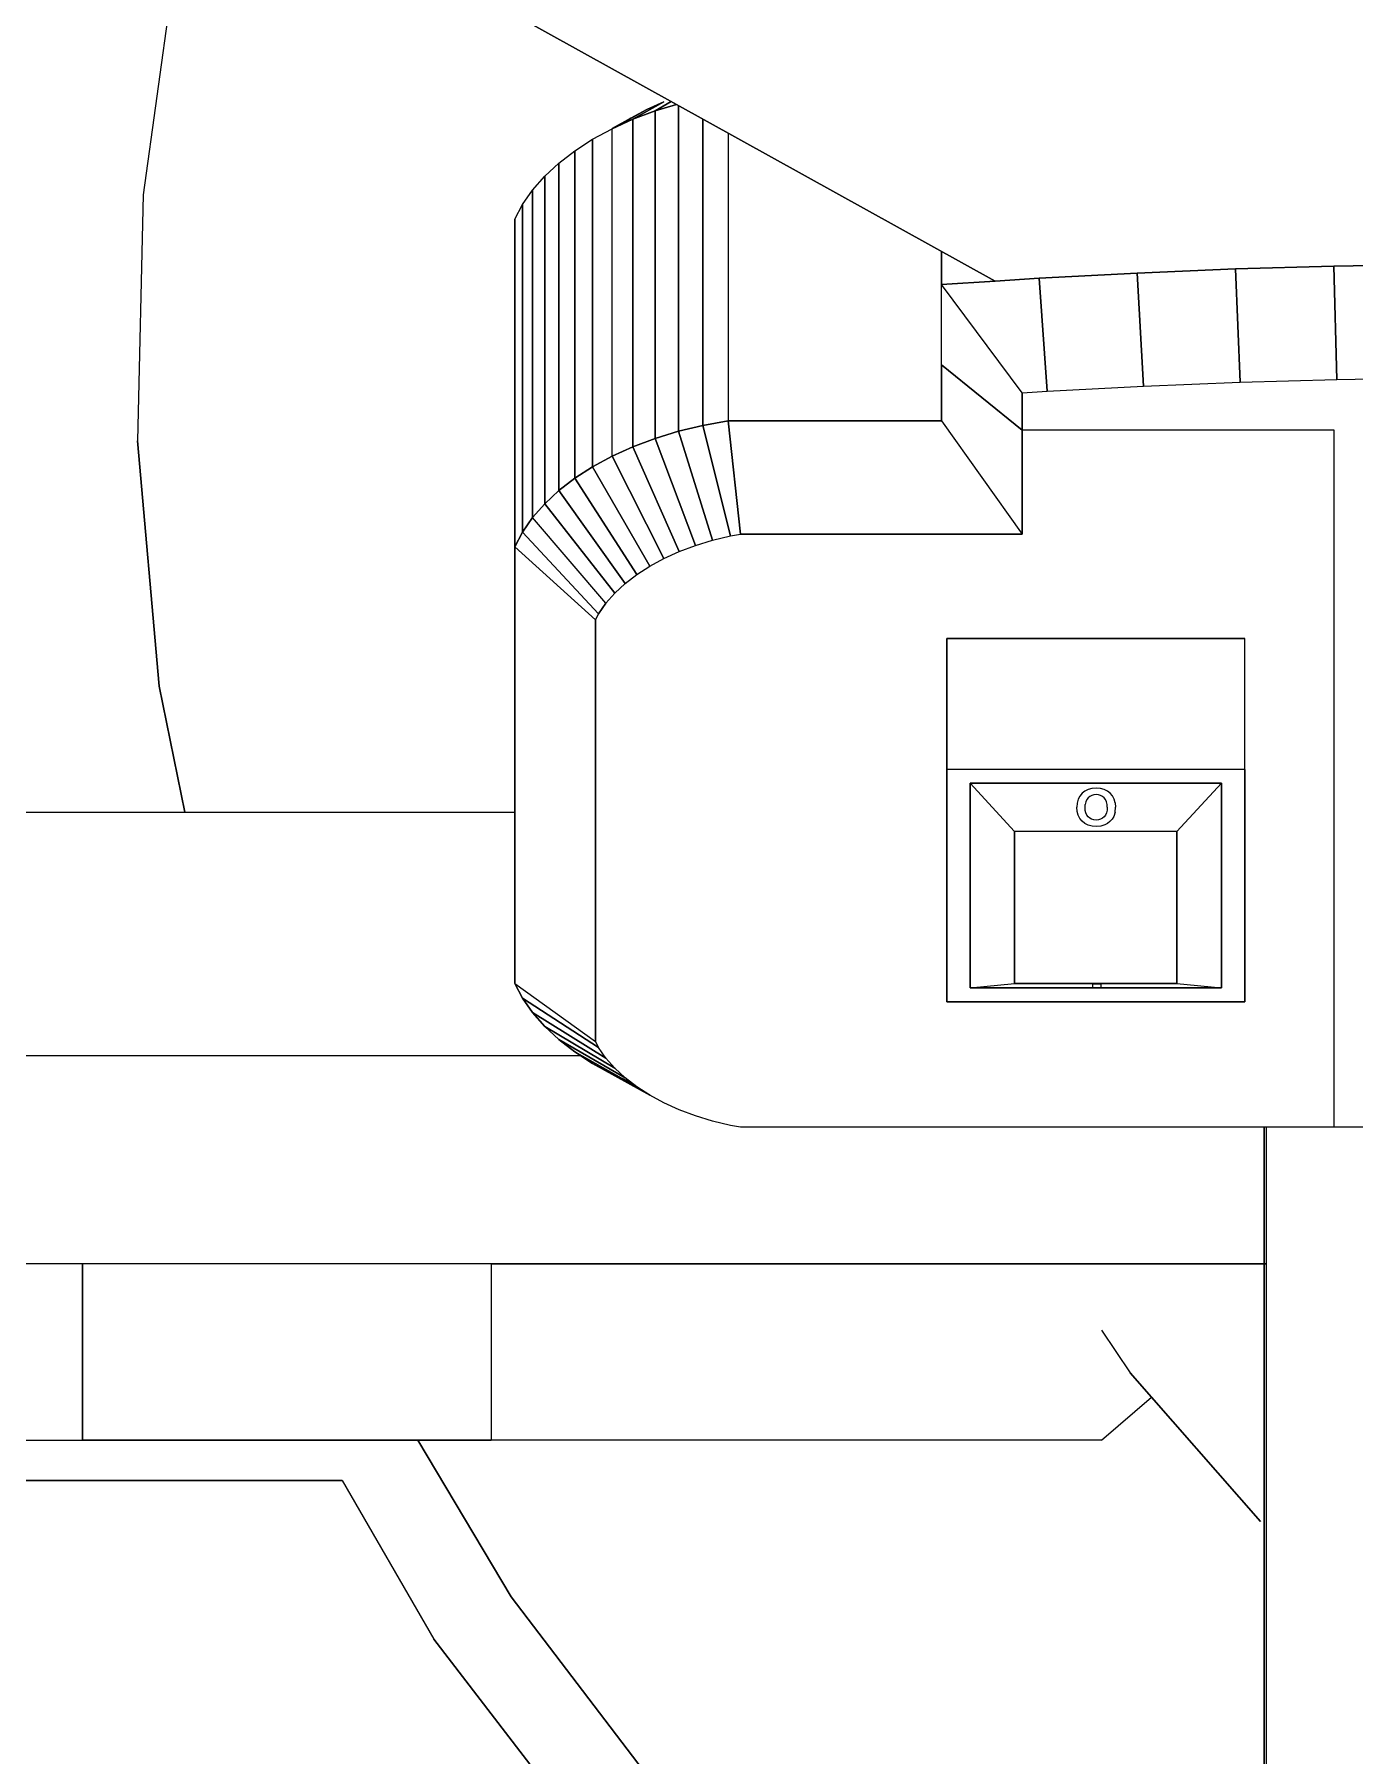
# Model space of a CAD drawing. Header units: inches. Extents: x -827 to 154, y -802 to 207.
# Drawn here: x -513.673 to -510.116, y -212.565 to -207.926 of the extents above; entities that cross this region are included whole.
import ezdxf

# ---------------------------------------------------------------- set-up
doc = ezdxf.new("R2010")
doc.units = ezdxf.units.IN
doc.header["$MEASUREMENT"] = 0
doc.layers.add('Layer0', color=7, linetype='Continuous', lineweight=9)
doc.layers.add('Miter_Saw_Station_skp', color=8, linetype='Continuous', lineweight=9)

# ---------------------------------------------------------------- blocks, each defined once
blk = doc.blocks.new('Miter_Saw_Station_skp_168-402608-Level 1')
at = {"layer": 'Layer0'}
for p, q in [((4.75, 18.2526), (4.75, 10.9889)), ((4.75, 17.3768), (4.75, 10.9889)), ((4.75, 10.9889), (4.75, 17.3096)), ((4.75, 10.9889), (4.75, 17.0421)), ((4.75, 12.5112), (4.75, 12.9699)), ((4.75, 12.5112), (4.75, 12.8261)), ((4.75, 12.6926), (4.75, 12.5523)), ((4.75, 11.9403), (4.75, 12.6926)), ((4.75, 12.1697), (4.75, 12.5523)), ((4.75, 12.3047), (4.75, 12.4419)), ((4.75, 12.1148), (4.75, 12.4419)), ((4.75, 12.1604), (4.75, 12.3083)), ((4.75, 11.9257), (4.75, 12.3083)), ((4.75, 12.3047), (4.75, 11.9776)), ((4.75, 12.1148), (4.75, 12.1697)), ((4.75, 11.4082), (4.75, 12.1604)), ((4.75, 11.9257), (4.75, 11.9776)), ((4.75, 11.4082), (4.75, 11.9403)), ((4.75, 11.6228), (4.75, 11.6046)), ((4.75, 11.5876), (4.75, 11.6228)), ((4.75, 11.6046), (4.75, 11.5341)), ((4.75, 11.5013), (4.75, 11.5876)), ((4.75, 11.4162), (4.75, 11.5341)), ((4.75, 11.3699), (4.75, 11.5013)), ((4.75, 11.259), (4.75, 11.4162)), ((4.75, 11.2022), (4.75, 11.3699)), ((4.75, 11.0731), (4.75, 11.259)), ((4.75, 10.9889), (4.75, 11.2022)), ((4.75, 11.0986), (4.75, 11.1108)), ((4.75, 11.1108), (4.75, 11.1045)), ((4.75, 11.08), (4.75, 11.1045)), ((4.75, 11.0686), (4.75, 11.0986)), ((4.75, 11.0391), (4.75, 11.08)), ((4.75, 10.9889), (4.75, 11.0731)), ((4.75, 11.023), (4.75, 11.0686)), ((4.75, 10.9889), (4.75, 11.0391)), ((4.75, 10.9889), (4.75, 11.023))]:
    blk.add_line(p, q, dxfattribs=at)
blk = doc.blocks.new('Miter_Saw_Station_skp_157-402597-Level 1')
at = {"layer": 'Layer0'}
blk.add_line((4.7441, 10.9889), (4.7441, 16.7837), dxfattribs=at)
blk.add_line((4.7441, 10.9889), (4.7441, 16.7837), dxfattribs=at)
blk.add_blockref('Miter_Saw_Station_skp_168-402608-Level 1', (0, 0))
blk = doc.blocks.new('Miter_Saw_Station_skp_155-402595-Level 1')
blk.add_blockref('Miter_Saw_Station_skp_157-402597-Level 1', (3.4646, 0))
blk = doc.blocks.new('Miter_Saw_Station_skp_150-402590-Level 1')
at = {"layer": 'Layer0'}
for p, q in [((2.9203, 5.8489), (2.9242, 5.8614)), ((2.9242, 5.8614), (2.9289, 5.8692)), ((2.9289, 5.8692), (2.9351, 5.8761)), ((2.9351, 5.8761), (2.9422, 5.8818)), ((2.9422, 5.8818), (2.9501, 5.8858)), ((2.9453, 5.8508), (2.9481, 5.8571)), ((2.9481, 5.8571), (2.952, 5.8623)), ((2.9501, 5.8858), (2.9618, 5.8889)), ((2.952, 5.8623), (2.9568, 5.8663)), ((2.9568, 5.8663), (2.9623, 5.8692)), ((2.9618, 5.8889), (2.9751, 5.89)), ((2.9623, 5.8692), (2.9684, 5.8709)), ((2.9684, 5.8709), (2.9753, 5.8715)), ((2.9751, 5.89), (2.9873, 5.8891)), ((2.9753, 5.8715), (2.9822, 5.8709)), ((2.9822, 5.8709), (2.9884, 5.8692)), ((2.9873, 5.8891), (2.9982, 5.8863)), ((2.9884, 5.8692), (2.9939, 5.8664)), ((2.9939, 5.8664), (2.9986, 5.8624)), ((2.9982, 5.8863), (3.0078, 5.8817)), ((2.9986, 5.8624), (3.0024, 5.8573)), ((3.0024, 5.8573), (3.0052, 5.851)), ((3.0078, 5.8817), (3.0162, 5.8753)), ((3.0162, 5.8753), (3.0229, 5.8672)), ((3.0229, 5.8672), (3.0277, 5.8577)), ((3.0277, 5.8577), (3.0306, 5.8467)), ((2.9203, 5.8489), (2.9189, 5.8338)), ((2.9199, 5.8217), (2.9189, 5.8338)), ((2.9199, 5.8217), (2.9228, 5.811)), ((2.9228, 5.811), (2.9275, 5.8016)), ((2.9431, 5.8346), (2.9437, 5.8432)), ((2.9431, 5.8346), (2.9437, 5.826)), ((2.9437, 5.8432), (2.9453, 5.8508)), ((2.9437, 5.826), (2.9454, 5.8185)), ((2.9454, 5.8185), (2.9482, 5.8122)), ((2.9482, 5.8122), (2.9522, 5.8069)), ((2.9522, 5.8069), (2.9571, 5.8028)), ((2.9935, 5.8028), (2.9984, 5.8069)), ((2.9984, 5.8069), (3.0023, 5.8121)), ((3.0023, 5.8121), (3.0051, 5.8185)), ((3.0051, 5.8185), (3.0068, 5.8261)), ((3.0052, 5.851), (3.0068, 5.8435)), ((3.0068, 5.8435), (3.0073, 5.8349)), ((3.0073, 5.8349), (3.0068, 5.8261)), ((3.023, 5.8017), (3.0278, 5.8112)), ((3.0278, 5.8112), (3.0306, 5.8221)), ((3.0306, 5.8467), (3.0316, 5.8344)), ((3.0306, 5.8221), (3.0316, 5.8344)), ((2.9275, 5.8016), (2.9342, 5.7936)), ((2.9342, 5.7936), (2.9425, 5.7872)), ((2.9425, 5.7872), (2.9522, 5.7826)), ((2.9522, 5.7826), (2.9631, 5.7799)), ((2.9571, 5.8028), (2.9625, 5.7999)), ((2.9625, 5.7999), (2.9686, 5.7981)), ((2.9631, 5.7799), (2.9754, 5.779)), ((2.9686, 5.7981), (2.9753, 5.7975)), ((2.9753, 5.7975), (2.982, 5.7981)), ((2.9754, 5.779), (2.9876, 5.7799)), ((2.982, 5.7981), (2.9881, 5.7999)), ((2.9876, 5.7799), (2.9984, 5.7827)), ((2.9881, 5.7999), (2.9935, 5.8028)), ((2.9984, 5.7827), (3.008, 5.7872)), ((3.008, 5.7872), (3.0163, 5.7937)), ((3.0163, 5.7937), (3.023, 5.8017))]:
    blk.add_line(p, q, dxfattribs=at)
blk = doc.blocks.new('Miter_Saw_Station_skp_149-402589-Level 1')
at = {"layer": 'Layer0'}
for p, q in [((2.9615, 6.3487), (2.9615, 6.3587)), ((2.9849, 6.3587), (2.9615, 6.3587)), ((2.9849, 6.3587), (2.9849, 6.3487)), ((2.9615, 6.3487), (2.9849, 6.3487))]:
    blk.add_line(p, q, dxfattribs=at)
blk = doc.blocks.new('Miter_Saw_Station_skp_148-402588-Level 1')
at = {"layer": 'Layer0'}
for p, q in [((3.3417, 6.3598), (2.611, 6.3598)), ((2.611, 5.7647), (2.611, 6.3598)), ((2.7404, 6.3468), (2.611, 6.3598)), ((3.3417, 6.3598), (2.611, 6.3598)), ((2.611, 6.3598), (2.611, 5.7647)), ((2.611, 6.3598), (3.3417, 6.3598)), ((2.611, 5.7647), (2.611, 6.3598)), ((2.7404, 6.3468), (2.611, 6.3598)), ((3.3417, 6.3598), (3.2123, 6.3468)), ((3.3417, 6.3598), (3.2123, 6.3468)), ((3.3417, 6.3598), (3.3417, 5.7647)), ((3.3417, 6.3598), (3.3417, 5.7647)), ((3.3417, 6.3598), (3.3417, 5.7647)), ((2.7404, 5.9047), (2.7404, 6.3468)), ((3.2123, 6.3468), (2.7404, 6.3468)), ((2.7404, 6.3468), (3.2123, 6.3468)), ((2.7404, 6.3468), (2.7404, 5.9047)), ((3.2123, 6.3468), (3.2123, 5.9047)), ((3.2123, 5.9047), (3.2123, 6.3468)), ((2.7404, 5.9047), (2.611, 5.7647)), ((2.611, 5.7647), (2.7404, 5.9047)), ((2.7404, 5.9047), (3.2123, 5.9047)), ((2.7404, 5.9047), (3.2123, 5.9047)), ((3.3417, 5.7647), (3.2123, 5.9047)), ((3.2123, 5.9047), (3.3417, 5.7647)), ((2.611, 5.7647), (3.3417, 5.7647)), ((3.3417, 5.7647), (2.611, 5.7647)), ((2.611, 5.7647), (3.3417, 5.7647))]:
    blk.add_line(p, q, dxfattribs=at)
for name in ['Miter_Saw_Station_skp_149-402589-Level 1', 'Miter_Saw_Station_skp_150-402590-Level 1']:
    blk.add_blockref(name, (0, 0))
blk = doc.blocks.new('Miter_Saw_Station_skp_147-402587-Level 1')
at = {"layer": 'Layer0'}
for p, q in [((2.0199, 6.7648), (2.2835, 6.7648)), ((2.0199, 6.7648), (2.2835, 6.7648)), ((2.2835, 6.7648), (4.0094, 6.7648)), ((2.2835, 6.7648), (2.2835, 4.7383)), ((2.2835, 6.7648), (4.0094, 6.7648)), ((2.2835, 6.7648), (2.2835, 4.7383)), ((4.0094, 6.7648), (4.0384, 6.7594)), ((4.0094, 6.7648), (4.0384, 6.7594)), ((4.0384, 6.7594), (4.0901, 6.7468)), ((4.0384, 6.7594), (4.0901, 6.7468)), ((4.0901, 6.7468), (4.1398, 6.7316)), ((4.0901, 6.7468), (4.1398, 6.7316)), ((4.1398, 6.7316), (4.187, 6.7139)), ((4.1398, 6.7316), (4.187, 6.7139)), ((4.187, 6.7139), (4.2314, 6.6937)), ((4.187, 6.7139), (4.2314, 6.6937)), ((4.2314, 6.6937), (4.2726, 6.6714)), ((4.2314, 6.6937), (4.2726, 6.6714)), ((4.2726, 6.6714), (4.3104, 6.647)), ((4.2726, 6.6714), (4.4388, 6.5792)), ((4.2726, 6.6714), (4.3104, 6.647)), ((4.4388, 6.5792), (4.2726, 6.6714)), ((4.3824, 6.6098), (4.2726, 6.6708)), ((4.2726, 6.6708), (4.3824, 6.6098)), ((4.3104, 6.647), (4.3444, 6.6207)), ((4.3104, 6.647), (4.4905, 6.5458)), ((4.3104, 6.647), (4.3444, 6.6207)), ((4.4905, 6.5458), (4.3104, 6.647)), ((4.3824, 6.6098), (4.3249, 6.6358)), ((4.3249, 6.6358), (4.3824, 6.6098)), ((4.3824, 6.6098), (4.3249, 6.6358)), ((4.3444, 6.6207), (4.3744, 6.5928)), ((4.5371, 6.5099), (4.3444, 6.6207)), ((4.3444, 6.6207), (4.5371, 6.5099)), ((4.3444, 6.6207), (4.3744, 6.5928)), ((4.4388, 6.5792), (4.3824, 6.6098)), ((4.3824, 6.6098), (4.4388, 6.5792)), ((4.4388, 6.5792), (4.3824, 6.6098)), ((4.3744, 6.5928), (4.4002, 6.5635)), ((4.3744, 6.5928), (4.5781, 6.4717)), ((4.3744, 6.5928), (4.4002, 6.5635)), ((4.5781, 6.4717), (4.3744, 6.5928)), ((4.4002, 6.5635), (4.4215, 6.5329)), ((4.6134, 6.4315), (4.4002, 6.5635)), ((4.4002, 6.5635), (4.6134, 6.4315)), ((4.4002, 6.5635), (4.4215, 6.5329)), ((4.4905, 6.5458), (4.4388, 6.5792)), ((4.4388, 6.5792), (4.4905, 6.5458)), ((4.4905, 6.5458), (4.4388, 6.5792)), ((4.4215, 6.5329), (4.6425, 6.3897)), ((4.4215, 6.5329), (4.4305, 6.5157)), ((4.4305, 6.5157), (4.4215, 6.5329)), ((4.6425, 6.3897), (4.4215, 6.5329)), ((4.6654, 6.3465), (4.4305, 6.5157)), ((4.4305, 6.5157), (4.4305, 5.2892)), ((4.6654, 6.3465), (4.4305, 6.5157)), ((4.4305, 5.2892), (4.4305, 6.5157)), ((4.5371, 6.5099), (4.4905, 6.5458)), ((4.5371, 6.5099), (4.4905, 6.5458)), ((4.4905, 6.5458), (4.5371, 6.5099)), ((4.5781, 6.4717), (4.5371, 6.5099)), ((4.5371, 6.5099), (4.5781, 6.4717)), ((4.5781, 6.4717), (4.5371, 6.5099)), ((4.6134, 6.4315), (4.5781, 6.4717)), ((4.6134, 6.4315), (4.5781, 6.4717)), ((4.5781, 6.4717), (4.6134, 6.4315)), ((4.6425, 6.3897), (4.6134, 6.4315)), ((4.6425, 6.3897), (4.6134, 6.4315)), ((4.6134, 6.4315), (4.6425, 6.3897)), ((2.5433, 5.7246), (2.5433, 6.3998)), ((3.4094, 6.3998), (2.5433, 6.3998)), ((2.5433, 6.3998), (3.4094, 6.3998)), ((2.5433, 6.3998), (2.5433, 5.7246)), ((2.611, 5.7647), (2.611, 6.3598)), ((2.611, 6.3598), (3.3417, 6.3598)), ((2.611, 6.3598), (2.611, 5.7647)), ((2.611, 6.3598), (3.3417, 6.3598)), ((3.3417, 5.7647), (3.3417, 6.3598)), ((3.3417, 5.7647), (3.3417, 6.3598)), ((3.4094, 5.7246), (3.4094, 6.3998)), ((3.4094, 6.3998), (3.4094, 5.7246)), ((4.6654, 6.3465), (4.6425, 6.3897)), ((4.6654, 6.3465), (4.6425, 6.3897)), ((4.6425, 6.3897), (4.6654, 6.3465)), ((4.6654, 5.0775), (4.6654, 6.3465)), ((4.6654, 6.3465), (4.6654, 5.0775)), ((4.6654, 6.3465), (4.6654, 5.0775)), ((3.3417, 5.7647), (2.611, 5.7647)), ((2.611, 5.7647), (3.3417, 5.7647)), ((2.5433, 5.7246), (2.5433, 5.3436)), ((2.5433, 5.7246), (2.5433, 5.3436)), ((2.5433, 5.7246), (3.4094, 5.7246)), ((2.5433, 5.7246), (3.4094, 5.7246)), ((3.4094, 5.7246), (3.4094, 5.3436)), ((3.4094, 5.3436), (3.4094, 5.7246)), ((3.4094, 5.3436), (2.5433, 5.3436)), ((3.4094, 5.3436), (2.5433, 5.3436)), ((2.5433, 5.3436), (3.4094, 5.3436)), ((4.4215, 5.272), (4.4002, 5.2414)), ((4.4002, 5.2414), (4.4215, 5.272)), ((4.4215, 5.272), (4.4305, 5.2892)), ((4.4305, 5.2892), (4.4215, 5.272)), ((4.4215, 5.272), (4.6425, 5.0343)), ((4.6425, 5.0343), (4.4215, 5.272)), ((4.6654, 5.0775), (4.4305, 5.2892)), ((4.4305, 5.2892), (4.6654, 5.0775)), ((4.3744, 5.2121), (4.3444, 5.1842)), ((4.3744, 5.2121), (4.3444, 5.1842)), ((4.4002, 5.2414), (4.3744, 5.2121)), ((4.4002, 5.2414), (4.3744, 5.2121)), ((4.3744, 5.2121), (4.5781, 4.9522)), ((4.5781, 4.9522), (4.3744, 5.2121)), ((4.4002, 5.2414), (4.6134, 4.9924)), ((4.4002, 5.2414), (4.6134, 4.9924)), ((4.3104, 5.1579), (4.2726, 5.1335)), ((4.3104, 5.1579), (4.2726, 5.1335)), ((4.3444, 5.1842), (4.3104, 5.1579)), ((4.3444, 5.1842), (4.3104, 5.1579)), ((4.3104, 5.1579), (4.4905, 4.8781)), ((4.4905, 4.8781), (4.3104, 5.1579)), ((4.5371, 4.914), (4.3444, 5.1842)), ((4.3444, 5.1842), (4.5371, 4.914)), ((4.2314, 5.1112), (4.187, 5.091)), ((4.2314, 5.1112), (4.187, 5.091)), ((4.2726, 5.1335), (4.2314, 5.1112)), ((4.2726, 5.1335), (4.2314, 5.1112)), ((4.2314, 5.1112), (4.3824, 4.8142)), ((4.3824, 4.8142), (4.2314, 5.1112)), ((4.2726, 5.1335), (4.4388, 4.8447)), ((4.4388, 4.8447), (4.2726, 5.1335)), ((4.0901, 5.0581), (4.0384, 5.0455)), ((4.0901, 5.0581), (4.0384, 5.0455)), ((4.1398, 5.0733), (4.0901, 5.0581)), ((4.1398, 5.0733), (4.0901, 5.0581)), ((4.0901, 5.0581), (4.1891, 4.7415)), ((4.1891, 4.7415), (4.0901, 5.0581)), ((4.187, 5.091), (4.1398, 5.0733)), ((4.187, 5.091), (4.1398, 5.0733)), ((4.1398, 5.0733), (4.257, 4.7624)), ((4.257, 4.7624), (4.1398, 5.0733)), ((4.3216, 4.7866), (4.187, 5.091)), ((4.187, 5.091), (4.3216, 4.7866)), ((4.6654, 5.0775), (4.6425, 5.0343)), ((4.6425, 5.0343), (4.6654, 5.0775)), ((4.6654, 5.0775), (4.6425, 5.0343)), ((4.6654, 4.1251), (4.6654, 5.0775)), ((4.6654, 5.0775), (4.6654, 4.1251)), ((3.1904, 5.0401), (3.1904, 4.7383)), ((3.1904, 5.0401), (4.0094, 5.0401)), ((4.0094, 5.0401), (3.1904, 5.0401)), ((3.4252, 4.7108), (3.1904, 5.0401)), ((3.4252, 4.7108), (3.1904, 5.0401)), ((3.1904, 4.7383), (3.1904, 5.0401)), ((4.0384, 5.0455), (4.0094, 5.0401)), ((4.0384, 5.0455), (4.0094, 5.0401)), ((4.0453, 4.7108), (4.0094, 5.0401)), ((4.0094, 5.0401), (4.0453, 4.7108)), ((4.0384, 5.0455), (4.1183, 4.7243)), ((4.1183, 4.7243), (4.0384, 5.0455)), ((4.6134, 4.9924), (4.6425, 5.0343)), ((4.6425, 5.0343), (4.6134, 4.9924)), ((4.6425, 5.0343), (4.6134, 4.9924)), ((4.6425, 5.0343), (4.6425, 4.0819)), ((4.6425, 4.0819), (4.6425, 5.0343)), ((4.5781, 4.9522), (4.6134, 4.9924)), ((4.6134, 4.9924), (4.5781, 4.9522)), ((4.5781, 4.9522), (4.6134, 4.9924)), ((4.6134, 4.9924), (4.6134, 4.04)), ((4.6134, 4.04), (4.6134, 4.9924)), ((4.4905, 4.8781), (4.5371, 4.914)), ((4.5371, 4.914), (4.4905, 4.8781)), ((4.4905, 4.8781), (4.5371, 4.914)), ((4.5371, 4.914), (4.5781, 4.9522)), ((4.5371, 4.914), (4.5781, 4.9522)), ((4.5781, 4.9522), (4.5371, 4.914)), ((4.5371, 4.914), (4.5371, 3.9616)), ((4.5371, 3.9616), (4.5371, 4.914)), ((4.5781, 3.9998), (4.5781, 4.9522)), ((4.5781, 4.9522), (4.5781, 3.9998)), ((4.4388, 4.8447), (4.4905, 4.8781)), ((4.4905, 4.8781), (4.4388, 4.8447)), ((4.4388, 4.8447), (4.4905, 4.8781)), ((4.4905, 3.9257), (4.4905, 4.8781)), ((4.4905, 4.8781), (4.4905, 3.9257)), ((4.3824, 4.8142), (4.3216, 4.7866)), ((4.3216, 4.7866), (4.3824, 4.8142)), ((4.3824, 4.8142), (4.3216, 4.7866)), ((4.3824, 4.8142), (4.4388, 4.8447)), ((4.4388, 4.8447), (4.3824, 4.8142)), ((4.3824, 4.8142), (4.4388, 4.8447)), ((4.3824, 4.8142), (4.3824, 3.8618)), ((4.3824, 4.8142), (4.3824, 3.8618)), ((4.4388, 4.8447), (4.4388, 3.8923)), ((4.4388, 3.8923), (4.4388, 4.8447)), ((4.257, 4.7624), (4.1891, 4.7415)), ((4.257, 4.7624), (4.1891, 4.7415)), ((4.1891, 4.7415), (4.257, 4.7624)), ((4.3216, 4.7866), (4.257, 4.7624)), ((4.3216, 4.7866), (4.257, 4.7624)), ((4.257, 4.7624), (4.3216, 4.7866)), ((4.257, 3.8099), (4.257, 4.7624)), ((4.257, 4.7624), (4.257, 3.8099)), ((4.3216, 4.7866), (4.3216, 3.8342)), ((4.3216, 3.8342), (4.3216, 4.7866)), ((2.2835, 4.7383), (3.1904, 4.7383)), ((2.2835, 4.7383), (3.1904, 4.7383)), ((3.1904, 4.7383), (3.1904, 4.6299)), ((3.4252, 4.5478), (3.1904, 4.7383)), ((3.1904, 4.6299), (3.1904, 4.7383)), ((3.1904, 4.7383), (3.4252, 4.5478)), ((3.4252, 4.5478), (3.4252, 4.7108)), ((4.0453, 4.7108), (3.4252, 4.7108)), ((3.4252, 4.7108), (3.4252, 4.5478)), ((3.4252, 4.7108), (4.0453, 4.7108)), ((3.4252, 4.7108), (4.0453, 4.7108)), ((3.4252, 4.7108), (3.4252, 4.5478)), ((4.0453, 4.7108), (4.1183, 4.7243)), ((4.1183, 4.7243), (4.0453, 4.7108)), ((4.1183, 4.7243), (4.0453, 4.7108)), ((4.0453, 3.8742), (4.0453, 4.7108)), ((4.0453, 3.8742), (4.0453, 4.7108)), ((4.1891, 4.7415), (4.1183, 4.7243)), ((4.1891, 4.7415), (4.1183, 4.7243)), ((4.1183, 4.7243), (4.1891, 4.7415)), ((4.1183, 3.8337), (4.1183, 4.7243)), ((4.1183, 4.7243), (4.1183, 3.8337)), ((4.1891, 3.7944), (4.1891, 4.7415)), ((4.1891, 4.7415), (4.1891, 3.7944)), ((2.8372, 4.6102), (2.5564, 4.5987)), ((2.8372, 4.6102), (2.5564, 4.5987)), ((3.1175, 4.6251), (2.8372, 4.6102)), ((3.1175, 4.6251), (2.8372, 4.6102)), ((2.8558, 4.2813), (2.8372, 4.6102)), ((2.8372, 4.6102), (2.8558, 4.2813)), ((3.1904, 4.6299), (3.1175, 4.6251)), ((3.1904, 4.6299), (3.1175, 4.6251)), ((3.1175, 4.6251), (3.1408, 4.2965)), ((3.1408, 4.2965), (3.1175, 4.6251)), ((3.1904, 4.6299), (3.4252, 4.3149)), ((3.1904, 4.6299), (3.4252, 4.3149)), ((2.2753, 4.5904), (1.994, 4.5854)), ((2.2753, 4.5904), (1.994, 4.5854)), ((2.5564, 4.5987), (2.2753, 4.5904)), ((2.5564, 4.5987), (2.2753, 4.5904)), ((2.2847, 4.2611), (2.2753, 4.5904)), ((2.2753, 4.5904), (2.2847, 4.2611)), ((2.5564, 4.5987), (2.5704, 4.2695)), ((2.5704, 4.2695), (2.5564, 4.5987)), ((3.4252, 4.5478), (3.4252, 4.3149)), ((3.4252, 4.5478), (3.4252, 4.3149)), ((3.4252, 4.5478), (3.4252, 4.3149)), ((3.1408, 4.2965), (3.2687, 4.3048)), ((3.2687, 4.3048), (3.1408, 4.2965)), ((3.2687, 4.3048), (3.1408, 4.2965)), ((3.1408, 4.2965), (3.2687, 4.3048)), ((3.4252, 4.3149), (3.2687, 4.3048)), ((3.2687, 4.3048), (3.4252, 4.3149)), ((3.4252, 4.3149), (3.2687, 4.3048)), ((5.1953, 3.2365), (3.2687, 4.3048)), ((3.2687, 4.3048), (5.1953, 3.2365)), ((3.4252, 4.218), (3.4252, 4.3149)), ((3.4252, 4.3149), (3.4252, 4.218)), ((2.2847, 4.2611), (1.9987, 4.2561)), ((2.2847, 4.2611), (1.9987, 4.2561)), ((2.2847, 4.2611), (1.9987, 4.2561)), ((1.9987, 4.2561), (2.2847, 4.2611)), ((2.5704, 4.2695), (2.2847, 4.2611)), ((2.5704, 4.2695), (2.2847, 4.2611)), ((2.5704, 4.2695), (2.2847, 4.2611)), ((2.2847, 4.2611), (2.5704, 4.2695)), ((2.8558, 4.2813), (2.5704, 4.2695)), ((2.8558, 4.2813), (2.5704, 4.2695)), ((2.8558, 4.2813), (2.5704, 4.2695)), ((2.5704, 4.2695), (2.8558, 4.2813)), ((3.1408, 4.2965), (2.8558, 4.2813)), ((3.1408, 4.2965), (2.8558, 4.2813)), ((3.1408, 4.2965), (2.8558, 4.2813)), ((2.8558, 4.2813), (3.1408, 4.2965)), ((4.6654, 4.1251), (4.6425, 4.0819)), ((4.6654, 4.1251), (4.6425, 4.0819)), ((4.6425, 4.0819), (4.6134, 4.04)), ((4.6425, 4.0819), (4.6134, 4.04)), ((4.6134, 4.04), (4.5781, 3.9998)), ((4.6134, 4.04), (4.5781, 3.9998)), ((4.5371, 3.9616), (4.4905, 3.9257)), ((4.5371, 3.9616), (4.4905, 3.9257)), ((4.5781, 3.9998), (4.5371, 3.9616)), ((4.5781, 3.9998), (4.5371, 3.9616)), ((4.4905, 3.9257), (4.4388, 3.8923)), ((4.4905, 3.9257), (4.4388, 3.8923)), ((4.3824, 3.8618), (4.2817, 3.8058)), ((4.2817, 3.8058), (4.3824, 3.8618)), ((4.3824, 3.8618), (4.3216, 3.8342)), ((4.3216, 3.8342), (4.3824, 3.8618)), ((4.328, 3.8309), (4.3824, 3.861)), ((4.3824, 3.861), (4.328, 3.8309)), ((4.4388, 3.8923), (4.3824, 3.8618)), ((4.4388, 3.8923), (4.3824, 3.8618)), ((4.257, 3.8099), (4.1953, 3.791)), ((4.1953, 3.791), (4.257, 3.8099)), ((4.257, 3.8099), (4.2109, 3.7824)), ((4.2109, 3.7824), (4.257, 3.8099)), ((4.2319, 3.7832), (4.3216, 3.8342)), ((4.3216, 3.8342), (4.2319, 3.7832)), ((4.2319, 3.7832), (4.2817, 3.8058)), ((4.2817, 3.8058), (4.2319, 3.7832)), ((4.3216, 3.8342), (4.257, 3.8099)), ((4.257, 3.8099), (4.3216, 3.8342)), ((4.2817, 3.8058), (4.328, 3.8309)), ((4.328, 3.8309), (4.2817, 3.8058)), ((4.328, 3.8309), (4.3605, 3.8518)), ((4.3605, 3.8518), (4.328, 3.8309))]:
    blk.add_line(p, q, dxfattribs=at)
blk.add_blockref('Miter_Saw_Station_skp_148-402588-Level 1', (0, 0))
blk = doc.blocks.new('Miter_Saw_Station_skp_146-402586-Level 1')
at = {"rotation": 90.00000000000001}
for name, p in [('Miter_Saw_Station_skp_147-402587-Level 1', (14.7319, 5.7274)), ('Miter_Saw_Station_skp_155-402595-Level 1', (18.956, 0))]:
    blk.add_blockref(name, p, dxfattribs=at)
blk = doc.blocks.new('Miter_Saw_Station_skp_142-402582-Level 1')
at = {"layer": 'Layer0'}
for p, q in [((1.9802, 2.3628), (6.879, 2.3628)), ((7.991, 2.3628), (8.4297, 2.3628)), ((9.8911, 2.3628), (10.6299, 2.3628)), ((10.6299, 1.7577), (10.6299, 2.3628)), ((3.9723, 1.7577), (7.3309, 1.7577)), ((3.9723, 1.7577), (7.3309, 1.7577)), ((7.8268, 1.7577), (8.8565, 1.7577)), ((7.8268, 1.7577), (8.8565, 1.7577)), ((10.2512, 1.7577), (10.48, 1.7577)), ((10.2512, 1.7577), (10.48, 1.7577)), ((10.48, 1.7577), (10.48, 1.3734)), ((10.48, 1.7577), (10.4995, 1.7577)), ((10.4995, 1.7577), (10.48, 1.7577)), ((10.48, 1.3734), (10.48, 1.7577)), ((10.4995, 1.7577), (10.4995, 1.3405)), ((10.4995, 1.7577), (10.5188, 1.7577)), ((10.4995, 1.3405), (10.4995, 1.7577)), ((10.5188, 1.7577), (10.4995, 1.7577)), ((10.5188, 1.3082), (10.5188, 1.7577)), ((10.5188, 1.7577), (10.5188, 1.3082)), ((10.5188, 1.7577), (10.5373, 1.7577)), ((10.5373, 1.7577), (10.5188, 1.7577)), ((10.5373, 1.7577), (10.5373, 1.277)), ((10.5373, 1.7577), (10.5549, 1.7577)), ((10.5373, 1.277), (10.5373, 1.7577)), ((10.5549, 1.7577), (10.5373, 1.7577)), ((10.5549, 1.2474), (10.5549, 1.7577)), ((10.5549, 1.7577), (10.5549, 1.2474)), ((10.5549, 1.7577), (10.5712, 1.7577)), ((10.5712, 1.7577), (10.5549, 1.7577)), ((10.5712, 1.22), (10.5712, 1.7577)), ((10.5712, 1.7577), (10.5712, 1.22)), ((10.5712, 1.7577), (10.586, 1.7577)), ((10.586, 1.7577), (10.5712, 1.7577)), ((10.586, 1.1952), (10.586, 1.7577)), ((10.5989, 1.7577), (10.586, 1.7577)), ((10.586, 1.1952), (10.586, 1.7577)), ((10.5989, 1.7577), (10.586, 1.7577)), ((10.6098, 1.7577), (10.5989, 1.7577)), ((10.5989, 1.1735), (10.5989, 1.7577)), ((10.5989, 1.7577), (10.5989, 1.1735)), ((10.6098, 1.7577), (10.5989, 1.7577)), ((10.6098, 1.7577), (10.6098, 1.1552)), ((10.6185, 1.7577), (10.6098, 1.7577)), ((10.6098, 1.1552), (10.6098, 1.7577)), ((10.6185, 1.7577), (10.6098, 1.7577)), ((10.6185, 1.7577), (10.6185, 1.1406)), ((10.6248, 1.7577), (10.6185, 1.7577)), ((10.6185, 1.1406), (10.6185, 1.7577)), ((10.6248, 1.7577), (10.6185, 1.7577)), ((10.6286, 1.7577), (10.6248, 1.7577)), ((10.6248, 1.13), (10.6248, 1.7577)), ((10.6248, 1.7577), (10.6248, 1.13)), ((10.6286, 1.7577), (10.6248, 1.7577)), ((10.6286, 1.1236), (10.6286, 1.7577)), ((10.6286, 1.7577), (10.6286, 1.1236)), ((9.1342, 1.364), (8.9078, 1.364)), ((8.9078, 1.0491), (8.9078, 1.364)), ((8.9078, 1.0491), (8.9078, 1.364)), ((9.1342, 1.364), (8.9078, 1.364)), ((8.9106, 1.364), (8.9106, 1.0491)), ((8.9106, 1.0491), (8.9106, 1.364)), ((8.9132, 1.364), (8.9132, 1.0491)), ((8.9132, 1.364), (8.9132, 1.0491)), ((8.9289, 1.0491), (8.9289, 1.364)), ((8.9289, 1.0491), (8.9289, 1.364)), ((8.954, 1.364), (8.954, 1.0491)), ((8.954, 1.364), (8.954, 1.0491)), ((8.9866, 1.0491), (8.9866, 1.364)), ((8.9866, 1.0491), (8.9866, 1.364)), ((9.0246, 1.364), (9.0246, 1.0491)), ((9.0246, 1.0491), (9.0246, 1.364)), ((9.0653, 1.364), (9.0653, 1.0491)), ((9.0653, 1.364), (9.0653, 1.0491)), ((9.1061, 1.0491), (9.1061, 1.364)), ((9.1061, 1.0491), (9.1061, 1.364)), ((9.1441, 1.0491), (9.1441, 1.35)), ((9.1441, 1.35), (9.1441, 1.0491)), ((9.1767, 1.0491), (9.1767, 1.3037)), ((9.1767, 1.0491), (9.1767, 1.3037)), ((9.2017, 1.0491), (9.2017, 1.2682)), ((9.2017, 1.2682), (9.2017, 1.0491)), ((9.2174, 1.0491), (9.2174, 1.2459)), ((9.2174, 1.2459), (9.2174, 1.0491)), ((9.2228, 1.2383), (9.2228, 1.0491)), ((9.2228, 1.2383), (9.2228, 1.0491)), ((8.9078, 1.0491), (4.1643, 1.0491)), ((8.9078, 1.0491), (4.1643, 1.0491)), ((8.9132, 1.0491), (8.9078, 1.0491)), ((8.9078, 1.0491), (8.9132, 1.0491)), ((8.9289, 1.0491), (8.9132, 1.0491)), ((8.9289, 1.0491), (8.9132, 1.0491)), ((8.954, 1.0491), (8.9289, 1.0491)), ((8.9289, 1.0491), (8.954, 1.0491)), ((8.9866, 1.0491), (8.954, 1.0491)), ((8.9866, 1.0491), (8.954, 1.0491)), ((9.0246, 1.0491), (8.9866, 1.0491)), ((8.9866, 1.0491), (9.0246, 1.0491)), ((9.0653, 1.0491), (9.0246, 1.0491)), ((9.0246, 1.0491), (9.0653, 1.0491)), ((9.0653, 1.0491), (9.1061, 1.0491)), ((9.1061, 1.0491), (9.0653, 1.0491)), ((9.1061, 1.0491), (9.1441, 1.0491)), ((9.1061, 1.0491), (9.1441, 1.0491)), ((9.1441, 1.0491), (9.1767, 1.0491)), ((9.1441, 1.0491), (9.1767, 1.0491)), ((9.1767, 1.0491), (9.2017, 1.0491)), ((9.1767, 1.0491), (9.2017, 1.0491)), ((9.2017, 1.0491), (9.2174, 1.0491)), ((9.2017, 1.0491), (9.2174, 1.0491)), ((9.2174, 1.0491), (9.2228, 1.0491)), ((9.2174, 1.0491), (9.2228, 1.0491)), ((9.2228, 1.0491), (9.3563, 1.0491)), ((9.3563, 1.0491), (9.2228, 1.0491))]:
    blk.add_line(p, q, dxfattribs=at)
blk = doc.blocks.new('Miter_Saw_Station_skp_141-402581-Level 1')
at = {"layer": 'Layer0'}
for p, q in [((2.4584, 2.8747), (2.3135, 2.7501)), ((2.4584, 2.8747), (2.3135, 2.7501)), ((2.4584, 2.8747), (4.2326, 2.8747)), ((2.4584, 2.8747), (4.2326, 2.8747)), ((4.2326, 2.8747), (5.4205, 2.8747)), ((4.2326, 2.3628), (4.2326, 2.8747)), ((4.2326, 2.3628), (4.2326, 2.8747)), ((5.4205, 2.8747), (4.2326, 2.8747)), ((5.624, 2.8747), (5.4205, 2.8747)), ((5.624, 2.8747), (5.4205, 2.8747)), ((5.4205, 2.3628), (5.4205, 2.8747)), ((5.4205, 2.8747), (5.4205, 2.3628)), ((5.624, 2.8747), (5.7516, 2.8747)), ((5.624, 2.8747), (5.624, 2.3628)), ((5.624, 2.3628), (5.624, 2.8747)), ((5.624, 2.8747), (5.7516, 2.8747)), ((5.7516, 2.8747), (6.9327, 2.8747)), ((5.7516, 2.7959), (5.7516, 2.8747)), ((5.7516, 2.7959), (5.7516, 2.8747)), ((5.7516, 2.8747), (6.9327, 2.8747)), ((6.9327, 2.8747), (7.0245, 2.8747)), ((6.9327, 2.8747), (7.0245, 2.8747)), ((6.9327, 2.8061), (6.9327, 2.8747)), ((6.9327, 2.8747), (6.9327, 2.8061)), ((7.5729, 2.8747), (7.6707, 2.8747)), ((7.5729, 2.8747), (7.6707, 2.8747)), ((9.5865, 2.8747), (10.6299, 2.8747)), ((9.5865, 2.8747), (10.6299, 2.8747)), ((10.6299, 2.3628), (10.6299, 2.8747)), ((10.6299, 2.3628), (10.6299, 2.8747)), ((5.7516, 2.7959), (6.919, 2.7959)), ((5.7516, 2.7959), (6.919, 2.7959)), ((8.237, 2.3628), (8.237, 2.5157)), ((8.237, 2.5157), (8.237, 2.3628)), ((4.2326, 2.3628), (1.9802, 2.3628)), ((4.2326, 2.3628), (5.4205, 2.3628)), ((4.2326, 2.3628), (5.4205, 2.3628)), ((5.4205, 2.3628), (6.879, 2.3628)), ((7.991, 2.3628), (8.237, 2.3628)), ((8.4297, 2.3628), (8.237, 2.3628)), ((8.237, 2.3628), (8.4297, 2.3628)), ((10.6299, 2.3628), (9.8911, 2.3628)), ((9.8911, 2.3628), (10.6299, 2.3628)), ((10.6299, 1.7577), (10.6299, 2.3628))]:
    blk.add_line(p, q, dxfattribs=at)
blk.add_blockref('Miter_Saw_Station_skp_142-402582-Level 1', (0, 0))
blk = doc.blocks.new('Miter_Saw_Station_skp_140-402580-Level 1')
at = {"layer": 'Layer0'}
for p, q in [((1.8992, 2.2272), (2.0388, 2.296)), ((1.8992, 2.2272), (2.0388, 2.296)), ((1.4208, 1.9077), (1.8992, 2.2272)), ((1.4208, 1.9077), (1.8992, 2.2272)), ((0.9882, 1.5285), (1.4208, 1.9077)), ((0.9882, 1.5285), (1.4208, 1.9077)), ((2.6717, 1.8618), (2.8999, 1.9392)), ((2.8999, 1.9392), (2.6717, 1.8618)), ((2.6717, 1.8618), (2.2344, 1.6463)), ((2.2344, 1.6463), (2.6717, 1.8618)), ((2.6717, 1.8618), (2.8999, 1.3106)), ((2.8999, 1.3106), (2.6717, 1.8618)), ((2.2344, 1.6463), (2.1865, 1.6143)), ((2.1865, 1.6143), (2.2344, 1.6463)), ((2.2344, 1.6463), (2.8999, 0.4931)), ((2.8999, 0.4931), (2.2344, 1.6463)), ((2.1078, 1.5617), (1.829, 1.3755)), ((1.829, 1.3755), (2.1078, 1.5617)), ((0.9882, 1.5285), (0.6089, 1.0961)), ((0.6089, 1.0961), (0.9882, 1.5285)), ((7.2074, 1.5272), (7.5866, 1.0946)), ((7.5866, 1.0946), (7.2074, 1.5272)), ((1.829, 1.3755), (1.4624, 1.0542)), ((1.4624, 1.0542), (1.829, 1.3755)), ((2.1078, 1.0121), (1.829, 1.3755)), ((1.829, 1.3755), (2.1078, 1.0121)), ((0.6089, 1.0961), (0.5249, 0.9705)), ((0.6089, 1.0961), (0.5249, 0.9705)), ((1.4624, 1.0542), (1.2204, 0.7783)), ((1.2204, 0.7783), (1.4624, 1.0542)), ((1.7381, 0.7783), (1.4624, 1.0542)), ((1.7381, 0.7783), (1.4624, 1.0542)), ((7.6694, 0.9707), (7.5866, 1.0946)), ((7.6694, 0.9707), (7.5866, 1.0946)), ((2.884, 0), (2.1865, 0.9094)), ((2.1865, 0.9094), (2.884, 0)), ((1.7381, 0.7783), (1.5695, 0.7783)), ((1.7381, 0.7783), (1.5695, 0.7783)), ((2.1078, 0.7783), (1.7381, 0.7783)), ((1.7381, 0.7783), (2.1078, 0.7783)), ((2.2692, 0.7783), (2.1865, 0.7059)), ((2.2692, 0.7783), (2.1865, 0.7783)), ((2.1865, 0.7059), (2.2692, 0.7783)), ((2.1865, 0.7783), (2.2692, 0.7783)), ((2.1078, 0.6368), (1.9861, 0.5302)), ((1.9861, 0.5302), (2.1078, 0.6368)), ((1.7285, 0.2366), (1.9861, 0.5302)), ((1.9861, 0.5302), (1.7285, 0.2366)), ((2.1078, 0.4085), (1.9861, 0.5302)), ((1.9861, 0.5302), (2.1078, 0.4085)), ((2.5161, 0), (2.1865, 0.3297)), ((2.1865, 0.3297), (2.5161, 0)), ((1.5704, 0), (1.7285, 0.2366)), ((1.7285, 0.2366), (1.5704, 0)), ((2.0367, 0), (1.7285, 0.2366)), ((2.0367, 0), (1.7285, 0.2366)), ((1.5438, 0), (1.5704, 0)), ((2.0367, 0), (1.5704, 0)), ((2.0367, 0), (1.5704, 0)), ((2.1078, 0), (2.0367, 0)), ((2.5161, 0), (2.1865, 0)), ((2.5161, 0), (2.884, 0)), ((2.884, 0), (2.5161, 0)), ((1.5704, 0), (1.5438, 0)), ((2.0367, 0), (2.1078, 0)), ((2.1865, 0), (2.5161, 0))]:
    blk.add_line(p, q, dxfattribs=at)
blk = doc.blocks.new('Miter_Saw_Station_skp_139-402579-Level 1')
at = {"rotation": 90.00000000000001}
for name, p in [('Miter_Saw_Station_skp_141-402581-Level 1', (4.4004, 14.7004)), ('Miter_Saw_Station_skp_140-402580-Level 1', (2.8159, 9.4894))]:
    blk.add_blockref(name, p, dxfattribs=at)
blk = doc.blocks.new('Miter_Saw_Station_skp_124-402564-Level 1')
blk.add_blockref('Miter_Saw_Station_skp_139-402579-Level 1', (0, 0))
blk = doc.blocks.new('Miter_Saw_Station_skp_115-402555-Level 1')
at = {"layer": 'Layer0'}
for p, q in [((11.2301, 20.6549), (11.6626, 20.0852)), ((11.6626, 20.0852), (11.2301, 20.6549)), ((11.6626, 20.0852), (11.9339, 19.6298)), ((11.9339, 19.6298), (11.6626, 20.0852)), ((12.6116, 17.8042), (12.6861, 17.4377)), ((12.6861, 17.4377), (12.6116, 17.8042)), ((12.6861, 17.4377), (12.7493, 16.7253)), ((12.7493, 16.7253), (12.6861, 17.4377)), ((12.7322, 16.0102), (12.7493, 16.7253)), ((12.7322, 16.0102), (12.7493, 16.7253)), ((12.6352, 15.3016), (12.7322, 16.0102)), ((12.6352, 15.3016), (12.7322, 16.0102))]:
    blk.add_line(p, q, dxfattribs=at)
blk = doc.blocks.new('Miter_Saw_Station_skp_112-402552-Level 1')
blk.add_blockref('Miter_Saw_Station_skp_115-402555-Level 1', (0, 2.5809))
blk = doc.blocks.new('Miter_Saw_Station_skp_85-402525-Level 1')
at = {"layer": 'Layer0'}
for p, q in [((18.4997, 13.1179), (19.0285, 12.4298)), ((19.0285, 12.4298), (18.4997, 13.1179)), ((19.2953, 11.9685), (19.0285, 12.4298)), ((19.2953, 11.9685), (19.0285, 12.4298)), ((21.3183, 11.9687), (19.2953, 11.9685)), ((19.2953, 11.9685), (21.3074, 11.9677)), ((19.2953, 11.9685), (21.3074, 11.9677)), ((21.3183, 11.9685), (19.2953, 11.9685))]:
    blk.add_line(p, q, dxfattribs=at)
blk = doc.blocks.new('Miter_Saw_Station_skp_24-402464-Level 1')
for name, p in [('Miter_Saw_Station_skp_124-402564-Level 1', (11.9282, 0)), ('Miter_Saw_Station_skp_146-402586-Level 1', (6.396, 8.472))]:
    blk.add_blockref(name, p)
at = {"rotation": 90.00000000000001}
for name, p in [('Miter_Saw_Station_skp_85-402525-Level 1', (25.3046, 0.0713)), ('Miter_Saw_Station_skp_112-402552-Level 1', (35.6646, 7.212))]:
    blk.add_blockref(name, p, dxfattribs=at)
blk = doc.blocks.new('Miter_Saw_Station_skp_1-402441-Level 1')
at = {"xscale": 0.9269999999999998, "yscale": 0.9269999999999998, "zscale": 0.9269999999999998, "rotation": 180}
blk.add_blockref('Miter_Saw_Station_skp_24-402464-Level 1', (27.9036, 71.9204), dxfattribs=at)
blk = doc.blocks.new('Miter_Saw_Station_skp-402418-Level 1')
blk.add_blockref('Miter_Saw_Station_skp_1-402441-Level 1', (0, 0))

msp = doc.modelspace()

# ---------------------------------------------------------------- block references
at = {"layer": 'Miter_Saw_Station_skp', "color": 7, "rotation": 269.9999999999997}
msp.add_blockref('Miter_Saw_Station_skp-402418-Level 1', (-566.811294, -196.282674), dxfattribs=at)

doc.saveas('drawing.dxf')
